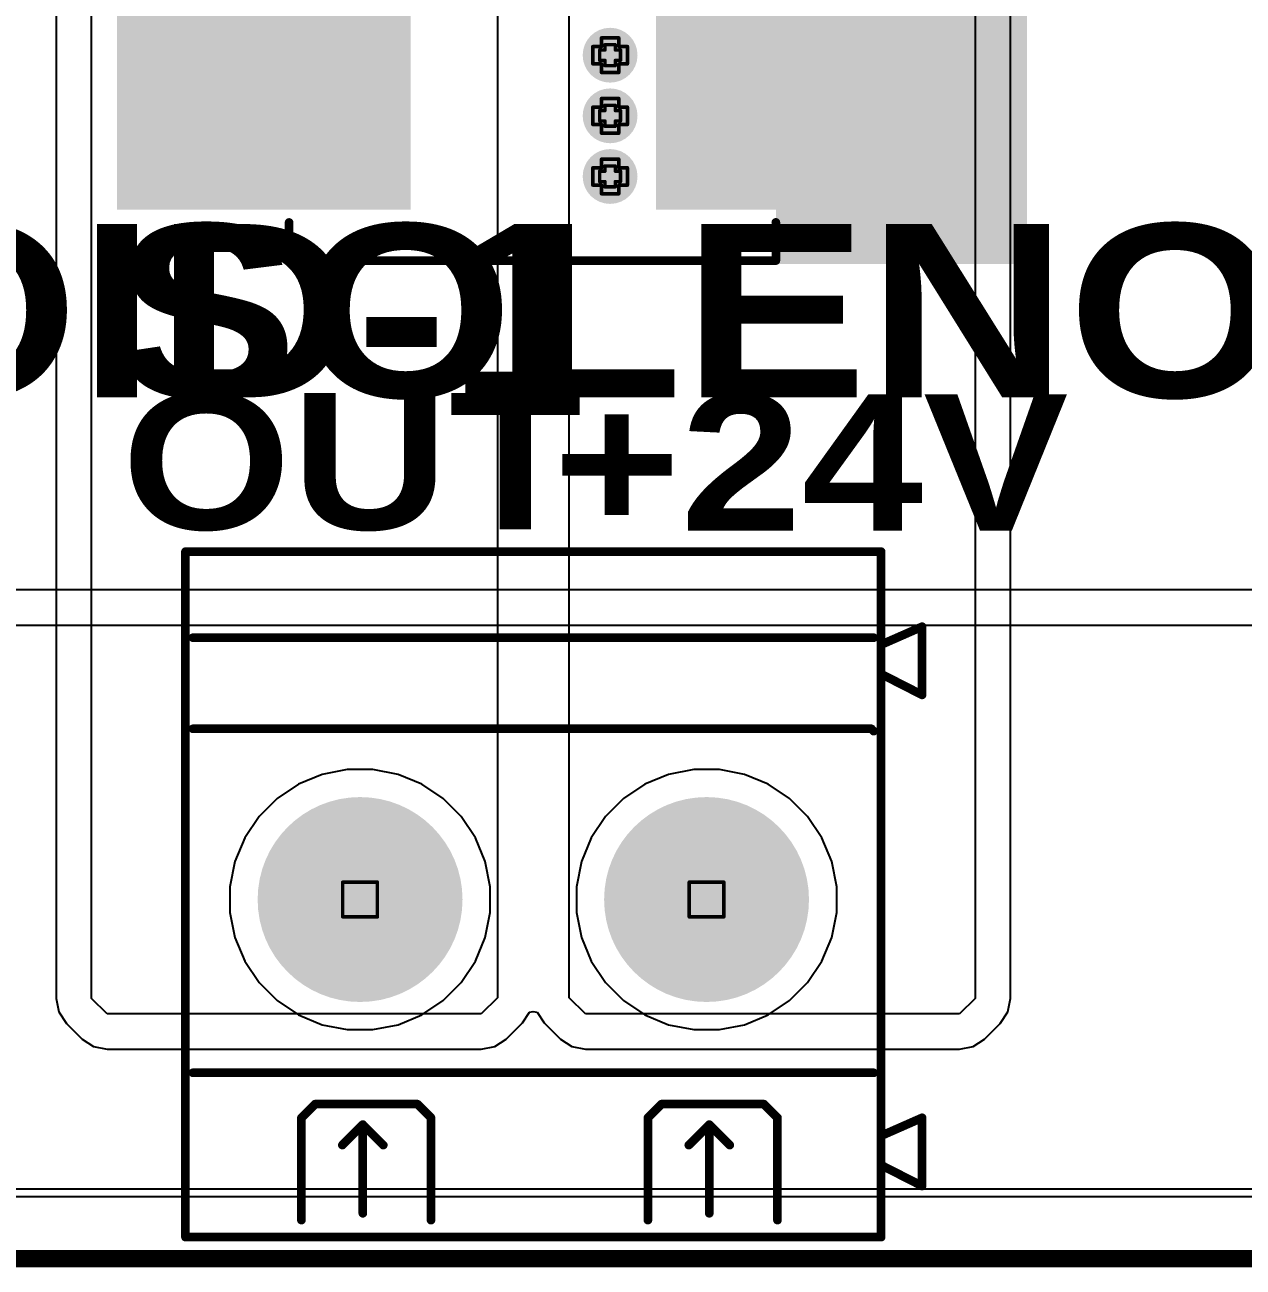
# Model space of a CAD drawing. Header units: inches. Extents: x -5 to 5258, y -4 to 5281.
# Drawn here: x 25.19 to 43.05, y -4.12 to 14.09 of the extents above; entities that cross this region are included whole.
import ezdxf

# ---------------------------------------------------------------- set-up
doc = ezdxf.new("R2010")
doc.units = ezdxf.units.IN
for name, color, linetype in [('Board Outline', 216, 'Continuous'), ('Bottom Layer', 5, 'Continuous'), ('Bottom Solder', 6, 'Continuous'), ('Drill Drawing', 1, 'Continuous'), ('Multi-Layer', 9, 'Continuous'), ('Pad Holes', 156, 'Continuous'), ('Top Layer', 1, 'Continuous'), ('Top Overlay', 2, 'Continuous'), ('Top Paste', 8, 'Continuous'), ('Top Solder', 216, 'Continuous'), ('Via Holes', 16, 'Continuous')]:
    doc.layers.add(name, color=color, linetype=linetype)
doc.styles.add('Arial Black_Bold', font='', dxfattribs={"height": 0.2})
doc.styles.get('Arial Black_Bold').set_extended_font_data('Arial Black', bold=True)

# ---------------------------------------------------------------- blocks, each defined once
blk = doc.blocks.new('DB128L_5_08_2P_GY_S_108')
at = {"layer": 'Bottom Layer'}
h = blk.add_hatch(color=5, dxfattribs=at)
edge = h.paths.add_edge_path()
edge.add_arc((-2.54, 0), 1.4, 0, 360)
h = blk.add_hatch(color=5, dxfattribs=at)
edge = h.paths.add_edge_path()
edge.add_arc((2.54, 0), 1.4, 0, 360)
at = {"layer": 'Bottom Solder'}
h = blk.add_hatch(color=6, dxfattribs=at)
edge = h.paths.add_edge_path()
edge.add_arc((-2.54, 0), 1.502, 0, 360)
h = blk.add_hatch(color=6, dxfattribs=at)
edge = h.paths.add_edge_path()
edge.add_arc((2.54, 0), 1.502, 0, 360)
at = {"layer": 'Multi-Layer'}
h = blk.add_hatch(color=9, dxfattribs=at)
edge = h.paths.add_edge_path()
edge.add_arc((-2.54, 0), 1.4, 0, 360)
h = blk.add_hatch(color=9, dxfattribs=at)
edge = h.paths.add_edge_path()
edge.add_arc((2.54, 0), 1.4, 0, 360)
at = {"layer": 'Pad Holes'}
h = blk.add_hatch(color=7, dxfattribs=at)
edge = h.paths.add_edge_path()
edge.add_arc((-2.54, 0), 0.8, 0, 360)
h = blk.add_hatch(color=7, dxfattribs=at)
edge = h.paths.add_edge_path()
edge.add_arc((2.54, 0), 0.8, 0, 360)
at = {"layer": 'Top Layer'}
h = blk.add_hatch(color=1, dxfattribs=at)
edge = h.paths.add_edge_path()
edge.add_arc((-2.54, 0), 1.4, 0, 360)
h = blk.add_hatch(color=1, dxfattribs=at)
edge = h.paths.add_edge_path()
edge.add_arc((2.54, 0), 1.4, 0, 360)
at = {"layer": 'Top Solder'}
h = blk.add_hatch(color=216, dxfattribs=at)
edge = h.paths.add_edge_path()
edge.add_arc((-2.54, 0), 1.502, 0, 360)
h = blk.add_hatch(color=216, dxfattribs=at)
edge = h.paths.add_edge_path()
edge.add_arc((2.54, 0), 1.502, 0, 360)
at = {"layer": 'Top Overlay'}
for points in [[(-5.1, 4.949, 0.127, 0.127, 0), (-5.1, -5.1, 0.127, 0.127, 0)], [(5.1, 4.949, 0.127, 0.127, 0), (-5.1, 4.949, 0.127, 0.127, 0)], [(5.1, 4.949, 0.127, 0.127, 0), (5.1, -5.1, 0.127, 0.127, 0)], [(-3.58, 4.7, 0.127, 0.127, 0), (-3.58, 3.2, 0.127, 0.127, 0)], [(-1.68, 4.7, 0.127, 0.127, 0), (-1.68, 3.2, 0.127, 0.127, 0)], [(1.5, 4.7, 0.127, 0.127, 0), (1.5, 3.2, 0.127, 0.127, 0)], [(3.4, 4.7, 0.127, 0.127, 0), (3.4, 3.2, 0.127, 0.127, 0)], [(-2.58, 4.6, 0.127, 0.127, 0), (-2.58, 3.3, 0.127, 0.127, 0)], [(2.5, 4.6, 0.127, 0.127, 0), (2.5, 3.3, 0.127, 0.127, 0)], [(-5.1, 3.894, 0.127, 0.127, 0), (-5.7, 4.2, 0.127, 0.127, 0)], [(-5.7, 4.2, 0.127, 0.127, 0), (-5.7, 3.2, 0.127, 0.127, 0)], [(-2.58, 3.3, 0.127, 0.127, 0), (-2.88, 3.6, 0.127, 0.127, 0)], [(-2.28, 3.6, 0.127, 0.127, 0), (-2.58, 3.3, 0.127, 0.127, 0)], [(2.5, 3.3, 0.127, 0.127, 0), (2.2, 3.6, 0.127, 0.127, 0)], [(2.8, 3.6, 0.127, 0.127, 0), (2.5, 3.3, 0.127, 0.127, 0)], [(-5.1, 3.464, 0.127, 0.127, 0), (-5.7, 3.2, 0.127, 0.127, 0)], [(-3.38, 3, 0.127, 0.127, 0), (-3.58, 3.2, 0.127, 0.127, 0)], [(-1.68, 3.2, 0.127, 0.127, 0), (-1.88, 3, 0.127, 0.127, 0)], [(1.7, 3, 0.127, 0.127, 0), (1.5, 3.2, 0.127, 0.127, 0)], [(3.4, 3.2, 0.127, 0.127, 0), (3.2, 3, 0.127, 0.127, 0)], [(-3.28, 3, 0.127, 0.127, 0), (-3.38, 3, 0.127, 0.127, 0)], [(-1.88, 3, 0.127, 0.127, 0), (-3.28, 3, 0.127, 0.127, 0)], [(1.8, 3, 0.127, 0.127, 0), (1.7, 3, 0.127, 0.127, 0)], [(3.2, 3, 0.127, 0.127, 0), (1.8, 3, 0.127, 0.127, 0)], [(4.99, 2.54, 0.127, 0.127, 0), (-4.99, 2.54, 0.127, 0.127, 0)], [(-4.956, -2.503, 0.127, 0.127, 0), (-4.99, -2.469, 0.127, 0.127, 0)], [(4.99, -2.503, 0.127, 0.127, 0), (-4.956, -2.503, 0.127, 0.127, 0)], [(-5.1, -3.306, 0.127, 0.127, 0), (-5.7, -3, 0.127, 0.127, 0)], [(-5.7, -3, 0.127, 0.127, 0), (-5.7, -4, 0.127, 0.127, 0)], [(-5.1, -3.736, 0.127, 0.127, 0), (-5.7, -4, 0.127, 0.127, 0)], [(4.99, -3.838, 0.127, 0.127, 0), (-4.99, -3.838, 0.127, 0.127, 0)], [(0.597, -3.838, 0.127, 0.127, 0), (0.473, -3.838, 0.127, 0.127, 0)], [(5.1, -5.1, 0.127, 0.127, 0), (-5.1, -5.1, 0.127, 0.127, 0)]]:
    blk.add_lwpolyline(points, format="xyseb", dxfattribs=at)
for points in [[(-5.132, 4.949, 0.0635, 0.0635, 1), (-5.068, 4.949, 0.0635, 0.0635, 1)], [(-5.132, 4.949, 0.0635, 0.0635, 1), (-5.068, 4.949, 0.0635, 0.0635, 1)], [(5.068, 4.949, 0.0635, 0.0635, 1), (5.132, 4.949, 0.0635, 0.0635, 1)], [(5.068, 4.949, 0.0635, 0.0635, 1), (5.132, 4.949, 0.0635, 0.0635, 1)], [(-3.612, 4.7, 0.0635, 0.0635, 1), (-3.548, 4.7, 0.0635, 0.0635, 1)], [(-1.712, 4.7, 0.0635, 0.0635, 1), (-1.648, 4.7, 0.0635, 0.0635, 1)], [(1.468, 4.7, 0.0635, 0.0635, 1), (1.532, 4.7, 0.0635, 0.0635, 1)], [(3.368, 4.7, 0.0635, 0.0635, 1), (3.432, 4.7, 0.0635, 0.0635, 1)], [(-2.612, 4.6, 0.0635, 0.0635, 1), (-2.548, 4.6, 0.0635, 0.0635, 1)], [(2.468, 4.6, 0.0635, 0.0635, 1), (2.532, 4.6, 0.0635, 0.0635, 1)], [(-5.732, 4.2, 0.0635, 0.0635, 1), (-5.668, 4.2, 0.0635, 0.0635, 1)], [(-5.732, 4.2, 0.0635, 0.0635, 1), (-5.668, 4.2, 0.0635, 0.0635, 1)], [(-5.132, 3.894, 0.0635, 0.0635, 1), (-5.068, 3.894, 0.0635, 0.0635, 1)], [(-2.912, 3.6, 0.0635, 0.0635, 1), (-2.848, 3.6, 0.0635, 0.0635, 1)], [(-2.312, 3.6, 0.0635, 0.0635, 1), (-2.248, 3.6, 0.0635, 0.0635, 1)], [(2.168, 3.6, 0.0635, 0.0635, 1), (2.232, 3.6, 0.0635, 0.0635, 1)], [(2.768, 3.6, 0.0635, 0.0635, 1), (2.832, 3.6, 0.0635, 0.0635, 1)], [(-5.132, 3.464, 0.0635, 0.0635, 1), (-5.068, 3.464, 0.0635, 0.0635, 1)], [(-2.612, 3.3, 0.0635, 0.0635, 1), (-2.548, 3.3, 0.0635, 0.0635, 1)], [(-2.612, 3.3, 0.0635, 0.0635, 1), (-2.548, 3.3, 0.0635, 0.0635, 1)], [(-2.612, 3.3, 0.0635, 0.0635, 1), (-2.548, 3.3, 0.0635, 0.0635, 1)], [(2.468, 3.3, 0.0635, 0.0635, 1), (2.532, 3.3, 0.0635, 0.0635, 1)], [(2.468, 3.3, 0.0635, 0.0635, 1), (2.532, 3.3, 0.0635, 0.0635, 1)], [(2.468, 3.3, 0.0635, 0.0635, 1), (2.532, 3.3, 0.0635, 0.0635, 1)], [(-5.732, 3.2, 0.0635, 0.0635, 1), (-5.668, 3.2, 0.0635, 0.0635, 1)], [(-5.732, 3.2, 0.0635, 0.0635, 1), (-5.668, 3.2, 0.0635, 0.0635, 1)], [(-3.612, 3.2, 0.0635, 0.0635, 1), (-3.548, 3.2, 0.0635, 0.0635, 1)], [(-3.612, 3.2, 0.0635, 0.0635, 1), (-3.548, 3.2, 0.0635, 0.0635, 1)], [(-1.712, 3.2, 0.0635, 0.0635, 1), (-1.648, 3.2, 0.0635, 0.0635, 1)], [(-1.712, 3.2, 0.0635, 0.0635, 1), (-1.648, 3.2, 0.0635, 0.0635, 1)], [(1.468, 3.2, 0.0635, 0.0635, 1), (1.532, 3.2, 0.0635, 0.0635, 1)], [(1.468, 3.2, 0.0635, 0.0635, 1), (1.532, 3.2, 0.0635, 0.0635, 1)], [(3.368, 3.2, 0.0635, 0.0635, 1), (3.432, 3.2, 0.0635, 0.0635, 1)], [(3.368, 3.2, 0.0635, 0.0635, 1), (3.432, 3.2, 0.0635, 0.0635, 1)], [(-3.412, 3, 0.0635, 0.0635, 1), (-3.348, 3, 0.0635, 0.0635, 1)], [(-3.412, 3, 0.0635, 0.0635, 1), (-3.348, 3, 0.0635, 0.0635, 1)], [(-3.312, 3, 0.0635, 0.0635, 1), (-3.248, 3, 0.0635, 0.0635, 1)], [(-3.312, 3, 0.0635, 0.0635, 1), (-3.248, 3, 0.0635, 0.0635, 1)], [(-1.912, 3, 0.0635, 0.0635, 1), (-1.848, 3, 0.0635, 0.0635, 1)], [(-1.912, 3, 0.0635, 0.0635, 1), (-1.848, 3, 0.0635, 0.0635, 1)], [(1.668, 3, 0.0635, 0.0635, 1), (1.732, 3, 0.0635, 0.0635, 1)], [(1.668, 3, 0.0635, 0.0635, 1), (1.732, 3, 0.0635, 0.0635, 1)], [(1.768, 3, 0.0635, 0.0635, 1), (1.832, 3, 0.0635, 0.0635, 1)], [(1.768, 3, 0.0635, 0.0635, 1), (1.832, 3, 0.0635, 0.0635, 1)], [(3.168, 3, 0.0635, 0.0635, 1), (3.232, 3, 0.0635, 0.0635, 1)], [(3.168, 3, 0.0635, 0.0635, 1), (3.232, 3, 0.0635, 0.0635, 1)], [(-5.022, 2.54, 0.0635, 0.0635, 1), (-4.958, 2.54, 0.0635, 0.0635, 1)], [(4.958, 2.54, 0.0635, 0.0635, 1), (5.022, 2.54, 0.0635, 0.0635, 1)], [(-5.022, -2.469, 0.0635, 0.0635, 1), (-4.958, -2.469, 0.0635, 0.0635, 1)], [(-4.988, -2.503, 0.0635, 0.0635, 1), (-4.924, -2.503, 0.0635, 0.0635, 1)], [(-4.988, -2.503, 0.0635, 0.0635, 1), (-4.924, -2.503, 0.0635, 0.0635, 1)], [(4.958, -2.503, 0.0635, 0.0635, 1), (5.022, -2.503, 0.0635, 0.0635, 1)], [(-5.732, -3, 0.0635, 0.0635, 1), (-5.668, -3, 0.0635, 0.0635, 1)], [(-5.732, -3, 0.0635, 0.0635, 1), (-5.668, -3, 0.0635, 0.0635, 1)], [(-5.132, -3.306, 0.0635, 0.0635, 1), (-5.068, -3.306, 0.0635, 0.0635, 1)], [(-5.132, -3.736, 0.0635, 0.0635, 1), (-5.068, -3.736, 0.0635, 0.0635, 1)], [(-5.022, -3.838, 0.0635, 0.0635, 1), (-4.958, -3.838, 0.0635, 0.0635, 1)], [(0.441, -3.838, 0.0635, 0.0635, 1), (0.505, -3.838, 0.0635, 0.0635, 1)], [(0.566, -3.838, 0.0635, 0.0635, 1), (0.629, -3.838, 0.0635, 0.0635, 1)], [(4.958, -3.838, 0.0635, 0.0635, 1), (5.022, -3.838, 0.0635, 0.0635, 1)], [(-5.732, -4, 0.0635, 0.0635, 1), (-5.668, -4, 0.0635, 0.0635, 1)], [(-5.732, -4, 0.0635, 0.0635, 1), (-5.668, -4, 0.0635, 0.0635, 1)], [(-5.132, -5.1, 0.0635, 0.0635, 1), (-5.068, -5.1, 0.0635, 0.0635, 1)], [(-5.132, -5.1, 0.0635, 0.0635, 1), (-5.068, -5.1, 0.0635, 0.0635, 1)], [(5.068, -5.1, 0.0635, 0.0635, 1), (5.132, -5.1, 0.0635, 0.0635, 1)], [(5.068, -5.1, 0.0635, 0.0635, 1), (5.132, -5.1, 0.0635, 0.0635, 1)]]:
    blk.add_lwpolyline(points, format="xyseb", close=True, dxfattribs=at)
blk = doc.blocks.new('SMC_120')
at = {"layer": 'Top Layer'}
for points in [[(-6, 2.15), (-1.9, 2.15), (-1.9, -2.15), (-6, -2.15)], [(1.9, 2.15), (6, 2.15), (6, -2.15), (1.9, -2.15)]]:
    blk.add_hatch(color=1, dxfattribs=at).paths.add_polyline_path(points)
at = {"layer": 'Top Overlay'}
for points in [[(-7.239, 2.235), (-3.556, 2.235), (-3.556, 3.048), (-7.239, 3.048)], [(-7.239, -2.261), (-6.096, -2.261), (-6.096, 2.261), (-7.239, 2.261)], [(-7.239, -3.048), (-3.556, -3.048), (-3.556, -2.235), (-7.239, -2.235)]]:
    blk.add_hatch(color=2, dxfattribs=at).paths.add_polyline_path(points)
at = {"layer": 'Top Paste'}
for points in [[(-6, 2.15), (-1.9, 2.15), (-1.9, -2.15), (-6, -2.15)], [(1.9, 2.15), (6, 2.15), (6, -2.15), (1.9, -2.15)]]:
    blk.add_hatch(color=8, dxfattribs=at).paths.add_polyline_path(points)
at = {"layer": 'Top Solder'}
for points in [[(-6.102, 2.252), (-1.798, 2.252), (-1.798, -2.252), (-6.102, -2.252)], [(1.798, 2.252), (6.102, 2.252), (6.102, -2.252), (1.798, -2.252)]]:
    blk.add_hatch(color=216, dxfattribs=at).paths.add_polyline_path(points)
at = {"layer": 'Top Overlay'}
for points in [[(-3.556, 2.997, 0.127, 0.127, 0), (-3.556, 2.438, 0.127, 0.127, 0)], [(3.581, 2.997, 0.127, 0.127, 0), (-3.556, 2.997, 0.127, 0.127, 0)], [(3.581, 2.997, 0.127, 0.127, 0), (3.581, 2.438, 0.127, 0.127, 0)], [(-3.556, -2.997, 0.127, 0.127, 0), (-3.556, -2.438, 0.127, 0.127, 0)], [(3.581, -2.997, 0.127, 0.127, 0), (3.581, -2.438, 0.127, 0.127, 0)], [(3.581, -2.997, 0.127, 0.127, 0), (-3.556, -2.997, 0.127, 0.127, 0)]]:
    blk.add_lwpolyline(points, format="xyseb", dxfattribs=at)
for points in [[(-3.588, 2.997, 0.0635, 0.0635, 1), (-3.524, 2.997, 0.0635, 0.0635, 1)], [(-3.588, 2.997, 0.0635, 0.0635, 1), (-3.524, 2.997, 0.0635, 0.0635, 1)], [(3.55, 2.997, 0.0635, 0.0635, 1), (3.613, 2.997, 0.0635, 0.0635, 1)], [(3.55, 2.997, 0.0635, 0.0635, 1), (3.613, 2.997, 0.0635, 0.0635, 1)], [(-3.588, 2.438, 0.0635, 0.0635, 1), (-3.524, 2.438, 0.0635, 0.0635, 1)], [(3.55, 2.438, 0.0635, 0.0635, 1), (3.613, 2.438, 0.0635, 0.0635, 1)], [(-3.588, -2.438, 0.0635, 0.0635, 1), (-3.524, -2.438, 0.0635, 0.0635, 1)], [(3.55, -2.438, 0.0635, 0.0635, 1), (3.613, -2.438, 0.0635, 0.0635, 1)], [(-3.588, -2.997, 0.0635, 0.0635, 1), (-3.524, -2.997, 0.0635, 0.0635, 1)], [(-3.588, -2.997, 0.0635, 0.0635, 1), (-3.524, -2.997, 0.0635, 0.0635, 1)], [(3.55, -2.997, 0.0635, 0.0635, 1), (3.613, -2.997, 0.0635, 0.0635, 1)], [(3.55, -2.997, 0.0635, 0.0635, 1), (3.613, -2.997, 0.0635, 0.0635, 1)]]:
    blk.add_lwpolyline(points, format="xyseb", close=True, dxfattribs=at)

msp = doc.modelspace()

# ---------------------------------------------------------------- hatches: boundary and pattern name
at = {"layer": 'Bottom Layer'}
h = msp.add_hatch(color=5, dxfattribs=at)
edge = h.paths.add_edge_path()
edge.add_arc((33.767, 13.65), 0.3, 0, 360)
h = msp.add_hatch(color=5, dxfattribs=at)
edge = h.paths.add_edge_path()
edge.add_arc((33.767, 12.761), 0.3, 0, 360)
h = msp.add_hatch(color=5, dxfattribs=at)
edge = h.paths.add_edge_path()
edge.add_arc((33.767, 11.872), 0.3, 0, 360)
at = {"layer": 'Bottom Solder'}
h = msp.add_hatch(color=6, dxfattribs=at)
edge = h.paths.add_edge_path()
edge.add_arc((33.767, 13.65), 0.402, 0, 360)
h = msp.add_hatch(color=6, dxfattribs=at)
edge = h.paths.add_edge_path()
edge.add_arc((33.767, 12.761), 0.402, 0, 360)
h = msp.add_hatch(color=6, dxfattribs=at)
edge = h.paths.add_edge_path()
edge.add_arc((33.767, 11.872), 0.402, 0, 360)
at = {"layer": 'Top Layer'}
h = msp.add_hatch(color=1, dxfattribs=at)
edge = h.paths.add_edge_path()
edge.add_arc((33.767, 13.65), 0.3, 0, 360)
h = msp.add_hatch(color=1, dxfattribs=at)
edge = h.paths.add_edge_path()
edge.add_arc((33.767, 12.761), 0.3, 0, 360)
h = msp.add_hatch(color=1, dxfattribs=at)
edge = h.paths.add_edge_path()
edge.add_arc((33.767, 11.872), 0.3, 0, 360)
at = {"layer": 'Top Solder'}
h = msp.add_hatch(color=216, dxfattribs=at)
edge = h.paths.add_edge_path()
edge.add_arc((33.767, 13.65), 0.402, 0, 360)
h = msp.add_hatch(color=216, dxfattribs=at)
edge = h.paths.add_edge_path()
edge.add_arc((33.767, 12.761), 0.402, 0, 360)
h = msp.add_hatch(color=216, dxfattribs=at)
edge = h.paths.add_edge_path()
edge.add_arc((33.767, 11.872), 0.402, 0, 360)
at = {"layer": 'Via Holes'}
h = msp.add_hatch(color=7, dxfattribs=at)
edge = h.paths.add_edge_path()
edge.add_arc((33.767, 13.65), 0.15, 0, 360)
h = msp.add_hatch(color=7, dxfattribs=at)
edge = h.paths.add_edge_path()
edge.add_arc((33.767, 12.761), 0.15, 0, 360)
h = msp.add_hatch(color=7, dxfattribs=at)
edge = h.paths.add_edge_path()
edge.add_arc((33.767, 11.872), 0.15, 0, 360)

# ---------------------------------------------------------------- linework, layer by layer
at = {"layer": 'Board Outline'}
msp.add_lwpolyline([(-4.009, -3.991, 0.254, 0.254, 0), (75.991, -3.991, 0.254, 0.254, 0)], format="xyseb", dxfattribs=at)
at = {"layer": 'Bottom Layer'}
for p, q in [((75.016, 5.813), (12.247, 5.813)), ((12.247, 5.295), (47.709, 5.295)), ((29.544, 3.106), (29.197, 2.963)), ((29.913, 3.18), (29.544, 3.106)), ((30.289, 3.18), (29.913, 3.18)), ((30.658, 3.106), (30.289, 3.18)), ((31.005, 2.963), (30.658, 3.106)), ((34.624, 3.106), (34.277, 2.963)), ((34.993, 3.18), (34.624, 3.106)), ((35.369, 3.18), (34.993, 3.18)), ((35.738, 3.106), (35.369, 3.18)), ((36.085, 2.963), (35.738, 3.106)), ((29.197, 2.963), (28.885, 2.754)), ((31.317, 2.754), (31.005, 2.963)), ((34.277, 2.963), (33.965, 2.754)), ((36.397, 2.754), (36.085, 2.963)), ((28.885, 2.754), (28.619, 2.488)), ((31.583, 2.488), (31.317, 2.754)), ((33.965, 2.754), (33.699, 2.488)), ((36.663, 2.488), (36.397, 2.754)), ((28.619, 2.488), (28.41, 2.175)), ((31.792, 2.175), (31.583, 2.488)), ((33.699, 2.488), (33.49, 2.175)), ((36.872, 2.175), (36.663, 2.488)), ((28.41, 2.175), (28.266, 1.828)), ((31.936, 1.828), (31.792, 2.175)), ((33.49, 2.175), (33.346, 1.828)), ((37.016, 1.828), (36.872, 2.175)), ((28.266, 1.828), (28.193, 1.46)), ((32.009, 1.46), (31.936, 1.828)), ((33.346, 1.828), (33.273, 1.46)), ((37.089, 1.46), (37.016, 1.828)), ((28.193, 1.46), (28.193, 1.084)), ((32.009, 1.084), (32.009, 1.46)), ((33.273, 1.46), (33.273, 1.084)), ((37.089, 1.084), (37.089, 1.46)), ((28.193, 1.084), (28.266, 0.715)), ((31.936, 0.715), (32.009, 1.084)), ((33.273, 1.084), (33.346, 0.715)), ((37.016, 0.715), (37.089, 1.084)), ((28.266, 0.715), (28.41, 0.368)), ((31.792, 0.368), (31.936, 0.715)), ((33.346, 0.715), (33.49, 0.368)), ((36.872, 0.368), (37.016, 0.715)), ((28.41, 0.368), (28.619, 0.055)), ((31.583, 0.055), (31.792, 0.368)), ((33.49, 0.368), (33.699, 0.055)), ((36.663, 0.055), (36.872, 0.368)), ((28.619, 0.055), (28.885, -0.21)), ((31.317, -0.21), (31.583, 0.055)), ((33.699, 0.055), (33.965, -0.21)), ((36.397, -0.21), (36.663, 0.055)), ((28.885, -0.21), (29.197, -0.419)), ((31.005, -0.419), (31.317, -0.21)), ((33.965, -0.21), (34.277, -0.419)), ((36.085, -0.419), (36.397, -0.21)), ((29.197, -0.419), (29.544, -0.563)), ((30.658, -0.563), (31.005, -0.419)), ((34.277, -0.419), (34.624, -0.563)), ((35.738, -0.563), (36.085, -0.419)), ((29.544, -0.563), (29.913, -0.636)), ((29.913, -0.636), (30.289, -0.636)), ((30.289, -0.636), (30.658, -0.563)), ((34.624, -0.563), (34.993, -0.636)), ((34.993, -0.636), (35.369, -0.636)), ((35.369, -0.636), (35.738, -0.563)), ((71.737, -3.086), (0.324, -3.086))]:
    msp.add_line(p, q, dxfattribs=at)
at = {"layer": 'Drill Drawing'}
for points in [[(33.64, 13.777, 0.0508, 0.0508, 0), (33.64, 13.904, 0.0508, 0.0508, 0)], [(33.64, 13.904, 0.0508, 0.0508, 0), (33.894, 13.904, 0.0508, 0.0508, 0)], [(33.894, 13.777, 0.0508, 0.0508, 0), (33.894, 13.904, 0.0508, 0.0508, 0)], [(33.513, 13.523, 0.0508, 0.0508, 0), (33.513, 13.777, 0.0508, 0.0508, 0)], [(33.513, 13.777, 0.0508, 0.0508, 0), (33.64, 13.777, 0.0508, 0.0508, 0)], [(33.615, 13.574, 0.0508, 0.0508, 0), (33.615, 13.727, 0.0508, 0.0508, 0)], [(33.615, 13.727, 0.0508, 0.0508, 0), (33.691, 13.727, 0.0508, 0.0508, 0)], [(33.691, 13.727, 0.0508, 0.0508, 0), (33.691, 13.803, 0.0508, 0.0508, 0)], [(33.691, 13.803, 0.0508, 0.0508, 0), (33.843, 13.803, 0.0508, 0.0508, 0)], [(33.843, 13.727, 0.0508, 0.0508, 0), (33.843, 13.803, 0.0508, 0.0508, 0)], [(33.843, 13.727, 0.0508, 0.0508, 0), (33.92, 13.727, 0.0508, 0.0508, 0)], [(33.894, 13.777, 0.0508, 0.0508, 0), (34.021, 13.777, 0.0508, 0.0508, 0)], [(33.92, 13.574, 0.0508, 0.0508, 0), (33.92, 13.727, 0.0508, 0.0508, 0)], [(34.021, 13.523, 0.0508, 0.0508, 0), (34.021, 13.777, 0.0508, 0.0508, 0)], [(33.513, 13.523, 0.0508, 0.0508, 0), (33.64, 13.523, 0.0508, 0.0508, 0)], [(33.615, 13.574, 0.0508, 0.0508, 0), (33.691, 13.574, 0.0508, 0.0508, 0)], [(33.64, 13.396, 0.0508, 0.0508, 0), (33.64, 13.523, 0.0508, 0.0508, 0)], [(33.691, 13.498, 0.0508, 0.0508, 0), (33.691, 13.574, 0.0508, 0.0508, 0)], [(33.691, 13.498, 0.0508, 0.0508, 0), (33.843, 13.498, 0.0508, 0.0508, 0)], [(33.843, 13.574, 0.0508, 0.0508, 0), (33.92, 13.574, 0.0508, 0.0508, 0)], [(33.843, 13.498, 0.0508, 0.0508, 0), (33.843, 13.574, 0.0508, 0.0508, 0)], [(33.894, 13.523, 0.0508, 0.0508, 0), (34.021, 13.523, 0.0508, 0.0508, 0)], [(33.894, 13.396, 0.0508, 0.0508, 0), (33.894, 13.523, 0.0508, 0.0508, 0)], [(33.64, 13.396, 0.0508, 0.0508, 0), (33.894, 13.396, 0.0508, 0.0508, 0)], [(33.64, 12.888, 0.0508, 0.0508, 0), (33.64, 13.015, 0.0508, 0.0508, 0)], [(33.64, 13.015, 0.0508, 0.0508, 0), (33.894, 13.015, 0.0508, 0.0508, 0)], [(33.691, 12.838, 0.0508, 0.0508, 0), (33.691, 12.914, 0.0508, 0.0508, 0)], [(33.691, 12.914, 0.0508, 0.0508, 0), (33.843, 12.914, 0.0508, 0.0508, 0)], [(33.843, 12.838, 0.0508, 0.0508, 0), (33.843, 12.914, 0.0508, 0.0508, 0)], [(33.894, 12.888, 0.0508, 0.0508, 0), (33.894, 13.015, 0.0508, 0.0508, 0)], [(33.513, 12.634, 0.0508, 0.0508, 0), (33.513, 12.888, 0.0508, 0.0508, 0)], [(33.513, 12.888, 0.0508, 0.0508, 0), (33.64, 12.888, 0.0508, 0.0508, 0)], [(33.615, 12.685, 0.0508, 0.0508, 0), (33.615, 12.838, 0.0508, 0.0508, 0)], [(33.615, 12.838, 0.0508, 0.0508, 0), (33.691, 12.838, 0.0508, 0.0508, 0)], [(33.843, 12.838, 0.0508, 0.0508, 0), (33.92, 12.838, 0.0508, 0.0508, 0)], [(33.894, 12.888, 0.0508, 0.0508, 0), (34.021, 12.888, 0.0508, 0.0508, 0)], [(33.92, 12.685, 0.0508, 0.0508, 0), (33.92, 12.838, 0.0508, 0.0508, 0)], [(34.021, 12.634, 0.0508, 0.0508, 0), (34.021, 12.888, 0.0508, 0.0508, 0)], [(33.513, 12.634, 0.0508, 0.0508, 0), (33.64, 12.634, 0.0508, 0.0508, 0)], [(33.615, 12.685, 0.0508, 0.0508, 0), (33.691, 12.685, 0.0508, 0.0508, 0)], [(33.64, 12.507, 0.0508, 0.0508, 0), (33.64, 12.634, 0.0508, 0.0508, 0)], [(33.691, 12.609, 0.0508, 0.0508, 0), (33.691, 12.685, 0.0508, 0.0508, 0)], [(33.691, 12.609, 0.0508, 0.0508, 0), (33.843, 12.609, 0.0508, 0.0508, 0)], [(33.843, 12.685, 0.0508, 0.0508, 0), (33.92, 12.685, 0.0508, 0.0508, 0)], [(33.843, 12.609, 0.0508, 0.0508, 0), (33.843, 12.685, 0.0508, 0.0508, 0)], [(33.894, 12.634, 0.0508, 0.0508, 0), (34.021, 12.634, 0.0508, 0.0508, 0)], [(33.894, 12.507, 0.0508, 0.0508, 0), (33.894, 12.634, 0.0508, 0.0508, 0)], [(33.64, 12.507, 0.0508, 0.0508, 0), (33.894, 12.507, 0.0508, 0.0508, 0)], [(33.513, 11.745, 0.0508, 0.0508, 0), (33.513, 11.999, 0.0508, 0.0508, 0)], [(33.513, 11.999, 0.0508, 0.0508, 0), (33.64, 11.999, 0.0508, 0.0508, 0)], [(33.64, 11.999, 0.0508, 0.0508, 0), (33.64, 12.126, 0.0508, 0.0508, 0)], [(33.64, 12.126, 0.0508, 0.0508, 0), (33.894, 12.126, 0.0508, 0.0508, 0)], [(33.691, 11.949, 0.0508, 0.0508, 0), (33.691, 12.025, 0.0508, 0.0508, 0)], [(33.691, 12.025, 0.0508, 0.0508, 0), (33.843, 12.025, 0.0508, 0.0508, 0)], [(33.843, 11.949, 0.0508, 0.0508, 0), (33.843, 12.025, 0.0508, 0.0508, 0)], [(33.894, 11.999, 0.0508, 0.0508, 0), (33.894, 12.126, 0.0508, 0.0508, 0)], [(33.894, 11.999, 0.0508, 0.0508, 0), (34.021, 11.999, 0.0508, 0.0508, 0)], [(34.021, 11.745, 0.0508, 0.0508, 0), (34.021, 11.999, 0.0508, 0.0508, 0)], [(33.615, 11.796, 0.0508, 0.0508, 0), (33.615, 11.949, 0.0508, 0.0508, 0)], [(33.615, 11.949, 0.0508, 0.0508, 0), (33.691, 11.949, 0.0508, 0.0508, 0)], [(33.843, 11.949, 0.0508, 0.0508, 0), (33.92, 11.949, 0.0508, 0.0508, 0)], [(33.92, 11.796, 0.0508, 0.0508, 0), (33.92, 11.949, 0.0508, 0.0508, 0)], [(33.513, 11.745, 0.0508, 0.0508, 0), (33.64, 11.745, 0.0508, 0.0508, 0)], [(33.615, 11.796, 0.0508, 0.0508, 0), (33.691, 11.796, 0.0508, 0.0508, 0)], [(33.64, 11.618, 0.0508, 0.0508, 0), (33.64, 11.745, 0.0508, 0.0508, 0)], [(33.691, 11.72, 0.0508, 0.0508, 0), (33.691, 11.796, 0.0508, 0.0508, 0)], [(33.691, 11.72, 0.0508, 0.0508, 0), (33.843, 11.72, 0.0508, 0.0508, 0)], [(33.843, 11.796, 0.0508, 0.0508, 0), (33.92, 11.796, 0.0508, 0.0508, 0)], [(33.843, 11.72, 0.0508, 0.0508, 0), (33.843, 11.796, 0.0508, 0.0508, 0)], [(33.894, 11.745, 0.0508, 0.0508, 0), (34.021, 11.745, 0.0508, 0.0508, 0)], [(33.894, 11.618, 0.0508, 0.0508, 0), (33.894, 11.745, 0.0508, 0.0508, 0)], [(33.64, 11.618, 0.0508, 0.0508, 0), (33.894, 11.618, 0.0508, 0.0508, 0)], [(29.847, 1.526, 0.0508, 0.0508, 0), (30.355, 1.526, 0.0508, 0.0508, 0)], [(29.847, 1.018, 0.0508, 0.0508, 0), (29.847, 1.526, 0.0508, 0.0508, 0)], [(30.355, 1.018, 0.0508, 0.0508, 0), (30.355, 1.526, 0.0508, 0.0508, 0)], [(34.927, 1.526, 0.0508, 0.0508, 0), (35.435, 1.526, 0.0508, 0.0508, 0)], [(34.927, 1.018, 0.0508, 0.0508, 0), (34.927, 1.526, 0.0508, 0.0508, 0)], [(35.435, 1.018, 0.0508, 0.0508, 0), (35.435, 1.526, 0.0508, 0.0508, 0)], [(29.847, 1.018, 0.0508, 0.0508, 0), (30.355, 1.018, 0.0508, 0.0508, 0)], [(34.927, 1.018, 0.0508, 0.0508, 0), (35.435, 1.018, 0.0508, 0.0508, 0)]]:
    msp.add_lwpolyline(points, format="xyseb", dxfattribs=at)
for points in [[(33.628, 13.904, 0.0254, 0.0254, 1), (33.653, 13.904, 0.0254, 0.0254, 1)], [(33.628, 13.904, 0.0254, 0.0254, 1), (33.653, 13.904, 0.0254, 0.0254, 1)], [(33.882, 13.904, 0.0254, 0.0254, 1), (33.907, 13.904, 0.0254, 0.0254, 1)], [(33.882, 13.904, 0.0254, 0.0254, 1), (33.907, 13.904, 0.0254, 0.0254, 1)], [(33.501, 13.777, 0.0254, 0.0254, 1), (33.526, 13.777, 0.0254, 0.0254, 1)], [(33.501, 13.777, 0.0254, 0.0254, 1), (33.526, 13.777, 0.0254, 0.0254, 1)], [(33.602, 13.727, 0.0254, 0.0254, 1), (33.628, 13.727, 0.0254, 0.0254, 1)], [(33.602, 13.727, 0.0254, 0.0254, 1), (33.628, 13.727, 0.0254, 0.0254, 1)], [(33.628, 13.777, 0.0254, 0.0254, 1), (33.653, 13.777, 0.0254, 0.0254, 1)], [(33.628, 13.777, 0.0254, 0.0254, 1), (33.653, 13.777, 0.0254, 0.0254, 1)], [(33.678, 13.803, 0.0254, 0.0254, 1), (33.704, 13.803, 0.0254, 0.0254, 1)], [(33.678, 13.803, 0.0254, 0.0254, 1), (33.704, 13.803, 0.0254, 0.0254, 1)], [(33.678, 13.727, 0.0254, 0.0254, 1), (33.704, 13.727, 0.0254, 0.0254, 1)], [(33.678, 13.727, 0.0254, 0.0254, 1), (33.704, 13.727, 0.0254, 0.0254, 1)], [(33.831, 13.803, 0.0254, 0.0254, 1), (33.856, 13.803, 0.0254, 0.0254, 1)], [(33.831, 13.803, 0.0254, 0.0254, 1), (33.856, 13.803, 0.0254, 0.0254, 1)], [(33.831, 13.727, 0.0254, 0.0254, 1), (33.856, 13.727, 0.0254, 0.0254, 1)], [(33.831, 13.727, 0.0254, 0.0254, 1), (33.856, 13.727, 0.0254, 0.0254, 1)], [(33.882, 13.777, 0.0254, 0.0254, 1), (33.907, 13.777, 0.0254, 0.0254, 1)], [(33.882, 13.777, 0.0254, 0.0254, 1), (33.907, 13.777, 0.0254, 0.0254, 1)], [(33.907, 13.727, 0.0254, 0.0254, 1), (33.932, 13.727, 0.0254, 0.0254, 1)], [(33.907, 13.727, 0.0254, 0.0254, 1), (33.932, 13.727, 0.0254, 0.0254, 1)], [(34.009, 13.777, 0.0254, 0.0254, 1), (34.034, 13.777, 0.0254, 0.0254, 1)], [(34.009, 13.777, 0.0254, 0.0254, 1), (34.034, 13.777, 0.0254, 0.0254, 1)], [(33.501, 13.523, 0.0254, 0.0254, 1), (33.526, 13.523, 0.0254, 0.0254, 1)], [(33.501, 13.523, 0.0254, 0.0254, 1), (33.526, 13.523, 0.0254, 0.0254, 1)], [(33.602, 13.574, 0.0254, 0.0254, 1), (33.628, 13.574, 0.0254, 0.0254, 1)], [(33.602, 13.574, 0.0254, 0.0254, 1), (33.628, 13.574, 0.0254, 0.0254, 1)], [(33.628, 13.523, 0.0254, 0.0254, 1), (33.653, 13.523, 0.0254, 0.0254, 1)], [(33.628, 13.523, 0.0254, 0.0254, 1), (33.653, 13.523, 0.0254, 0.0254, 1)], [(33.678, 13.574, 0.0254, 0.0254, 1), (33.704, 13.574, 0.0254, 0.0254, 1)], [(33.678, 13.574, 0.0254, 0.0254, 1), (33.704, 13.574, 0.0254, 0.0254, 1)], [(33.678, 13.498, 0.0254, 0.0254, 1), (33.704, 13.498, 0.0254, 0.0254, 1)], [(33.678, 13.498, 0.0254, 0.0254, 1), (33.704, 13.498, 0.0254, 0.0254, 1)], [(33.831, 13.574, 0.0254, 0.0254, 1), (33.856, 13.574, 0.0254, 0.0254, 1)], [(33.831, 13.574, 0.0254, 0.0254, 1), (33.856, 13.574, 0.0254, 0.0254, 1)], [(33.831, 13.498, 0.0254, 0.0254, 1), (33.856, 13.498, 0.0254, 0.0254, 1)], [(33.831, 13.498, 0.0254, 0.0254, 1), (33.856, 13.498, 0.0254, 0.0254, 1)], [(33.882, 13.523, 0.0254, 0.0254, 1), (33.907, 13.523, 0.0254, 0.0254, 1)], [(33.882, 13.523, 0.0254, 0.0254, 1), (33.907, 13.523, 0.0254, 0.0254, 1)], [(33.907, 13.574, 0.0254, 0.0254, 1), (33.932, 13.574, 0.0254, 0.0254, 1)], [(33.907, 13.574, 0.0254, 0.0254, 1), (33.932, 13.574, 0.0254, 0.0254, 1)], [(34.009, 13.523, 0.0254, 0.0254, 1), (34.034, 13.523, 0.0254, 0.0254, 1)], [(34.009, 13.523, 0.0254, 0.0254, 1), (34.034, 13.523, 0.0254, 0.0254, 1)], [(33.628, 13.396, 0.0254, 0.0254, 1), (33.653, 13.396, 0.0254, 0.0254, 1)], [(33.628, 13.396, 0.0254, 0.0254, 1), (33.653, 13.396, 0.0254, 0.0254, 1)], [(33.882, 13.396, 0.0254, 0.0254, 1), (33.907, 13.396, 0.0254, 0.0254, 1)], [(33.882, 13.396, 0.0254, 0.0254, 1), (33.907, 13.396, 0.0254, 0.0254, 1)], [(33.628, 13.015, 0.0254, 0.0254, 1), (33.653, 13.015, 0.0254, 0.0254, 1)], [(33.628, 13.015, 0.0254, 0.0254, 1), (33.653, 13.015, 0.0254, 0.0254, 1)], [(33.678, 12.914, 0.0254, 0.0254, 1), (33.704, 12.914, 0.0254, 0.0254, 1)], [(33.678, 12.914, 0.0254, 0.0254, 1), (33.704, 12.914, 0.0254, 0.0254, 1)], [(33.831, 12.914, 0.0254, 0.0254, 1), (33.856, 12.914, 0.0254, 0.0254, 1)], [(33.831, 12.914, 0.0254, 0.0254, 1), (33.856, 12.914, 0.0254, 0.0254, 1)], [(33.882, 13.015, 0.0254, 0.0254, 1), (33.907, 13.015, 0.0254, 0.0254, 1)], [(33.882, 13.015, 0.0254, 0.0254, 1), (33.907, 13.015, 0.0254, 0.0254, 1)], [(33.501, 12.888, 0.0254, 0.0254, 1), (33.526, 12.888, 0.0254, 0.0254, 1)], [(33.501, 12.888, 0.0254, 0.0254, 1), (33.526, 12.888, 0.0254, 0.0254, 1)], [(33.602, 12.838, 0.0254, 0.0254, 1), (33.628, 12.838, 0.0254, 0.0254, 1)], [(33.602, 12.838, 0.0254, 0.0254, 1), (33.628, 12.838, 0.0254, 0.0254, 1)], [(33.628, 12.888, 0.0254, 0.0254, 1), (33.653, 12.888, 0.0254, 0.0254, 1)], [(33.628, 12.888, 0.0254, 0.0254, 1), (33.653, 12.888, 0.0254, 0.0254, 1)], [(33.678, 12.838, 0.0254, 0.0254, 1), (33.704, 12.838, 0.0254, 0.0254, 1)], [(33.678, 12.838, 0.0254, 0.0254, 1), (33.704, 12.838, 0.0254, 0.0254, 1)], [(33.831, 12.838, 0.0254, 0.0254, 1), (33.856, 12.838, 0.0254, 0.0254, 1)], [(33.831, 12.838, 0.0254, 0.0254, 1), (33.856, 12.838, 0.0254, 0.0254, 1)], [(33.882, 12.888, 0.0254, 0.0254, 1), (33.907, 12.888, 0.0254, 0.0254, 1)], [(33.882, 12.888, 0.0254, 0.0254, 1), (33.907, 12.888, 0.0254, 0.0254, 1)], [(33.907, 12.838, 0.0254, 0.0254, 1), (33.932, 12.838, 0.0254, 0.0254, 1)], [(33.907, 12.838, 0.0254, 0.0254, 1), (33.932, 12.838, 0.0254, 0.0254, 1)], [(34.009, 12.888, 0.0254, 0.0254, 1), (34.034, 12.888, 0.0254, 0.0254, 1)], [(34.009, 12.888, 0.0254, 0.0254, 1), (34.034, 12.888, 0.0254, 0.0254, 1)], [(33.501, 12.634, 0.0254, 0.0254, 1), (33.526, 12.634, 0.0254, 0.0254, 1)], [(33.501, 12.634, 0.0254, 0.0254, 1), (33.526, 12.634, 0.0254, 0.0254, 1)], [(33.602, 12.685, 0.0254, 0.0254, 1), (33.628, 12.685, 0.0254, 0.0254, 1)], [(33.602, 12.685, 0.0254, 0.0254, 1), (33.628, 12.685, 0.0254, 0.0254, 1)], [(33.628, 12.634, 0.0254, 0.0254, 1), (33.653, 12.634, 0.0254, 0.0254, 1)], [(33.628, 12.634, 0.0254, 0.0254, 1), (33.653, 12.634, 0.0254, 0.0254, 1)], [(33.678, 12.685, 0.0254, 0.0254, 1), (33.704, 12.685, 0.0254, 0.0254, 1)], [(33.678, 12.685, 0.0254, 0.0254, 1), (33.704, 12.685, 0.0254, 0.0254, 1)], [(33.678, 12.609, 0.0254, 0.0254, 1), (33.704, 12.609, 0.0254, 0.0254, 1)], [(33.678, 12.609, 0.0254, 0.0254, 1), (33.704, 12.609, 0.0254, 0.0254, 1)], [(33.831, 12.685, 0.0254, 0.0254, 1), (33.856, 12.685, 0.0254, 0.0254, 1)], [(33.831, 12.685, 0.0254, 0.0254, 1), (33.856, 12.685, 0.0254, 0.0254, 1)], [(33.831, 12.609, 0.0254, 0.0254, 1), (33.856, 12.609, 0.0254, 0.0254, 1)], [(33.831, 12.609, 0.0254, 0.0254, 1), (33.856, 12.609, 0.0254, 0.0254, 1)], [(33.882, 12.634, 0.0254, 0.0254, 1), (33.907, 12.634, 0.0254, 0.0254, 1)], [(33.882, 12.634, 0.0254, 0.0254, 1), (33.907, 12.634, 0.0254, 0.0254, 1)], [(33.907, 12.685, 0.0254, 0.0254, 1), (33.932, 12.685, 0.0254, 0.0254, 1)], [(33.907, 12.685, 0.0254, 0.0254, 1), (33.932, 12.685, 0.0254, 0.0254, 1)], [(34.009, 12.634, 0.0254, 0.0254, 1), (34.034, 12.634, 0.0254, 0.0254, 1)], [(34.009, 12.634, 0.0254, 0.0254, 1), (34.034, 12.634, 0.0254, 0.0254, 1)], [(33.628, 12.507, 0.0254, 0.0254, 1), (33.653, 12.507, 0.0254, 0.0254, 1)], [(33.628, 12.507, 0.0254, 0.0254, 1), (33.653, 12.507, 0.0254, 0.0254, 1)], [(33.882, 12.507, 0.0254, 0.0254, 1), (33.907, 12.507, 0.0254, 0.0254, 1)], [(33.882, 12.507, 0.0254, 0.0254, 1), (33.907, 12.507, 0.0254, 0.0254, 1)], [(33.501, 11.999, 0.0254, 0.0254, 1), (33.526, 11.999, 0.0254, 0.0254, 1)], [(33.501, 11.999, 0.0254, 0.0254, 1), (33.526, 11.999, 0.0254, 0.0254, 1)], [(33.628, 12.126, 0.0254, 0.0254, 1), (33.653, 12.126, 0.0254, 0.0254, 1)], [(33.628, 12.126, 0.0254, 0.0254, 1), (33.653, 12.126, 0.0254, 0.0254, 1)], [(33.628, 11.999, 0.0254, 0.0254, 1), (33.653, 11.999, 0.0254, 0.0254, 1)], [(33.628, 11.999, 0.0254, 0.0254, 1), (33.653, 11.999, 0.0254, 0.0254, 1)], [(33.678, 12.025, 0.0254, 0.0254, 1), (33.704, 12.025, 0.0254, 0.0254, 1)], [(33.678, 12.025, 0.0254, 0.0254, 1), (33.704, 12.025, 0.0254, 0.0254, 1)], [(33.831, 12.025, 0.0254, 0.0254, 1), (33.856, 12.025, 0.0254, 0.0254, 1)], [(33.831, 12.025, 0.0254, 0.0254, 1), (33.856, 12.025, 0.0254, 0.0254, 1)], [(33.882, 12.126, 0.0254, 0.0254, 1), (33.907, 12.126, 0.0254, 0.0254, 1)], [(33.882, 12.126, 0.0254, 0.0254, 1), (33.907, 12.126, 0.0254, 0.0254, 1)], [(33.882, 11.999, 0.0254, 0.0254, 1), (33.907, 11.999, 0.0254, 0.0254, 1)], [(33.882, 11.999, 0.0254, 0.0254, 1), (33.907, 11.999, 0.0254, 0.0254, 1)], [(34.009, 11.999, 0.0254, 0.0254, 1), (34.034, 11.999, 0.0254, 0.0254, 1)], [(34.009, 11.999, 0.0254, 0.0254, 1), (34.034, 11.999, 0.0254, 0.0254, 1)], [(33.602, 11.949, 0.0254, 0.0254, 1), (33.628, 11.949, 0.0254, 0.0254, 1)], [(33.602, 11.949, 0.0254, 0.0254, 1), (33.628, 11.949, 0.0254, 0.0254, 1)], [(33.678, 11.949, 0.0254, 0.0254, 1), (33.704, 11.949, 0.0254, 0.0254, 1)], [(33.678, 11.949, 0.0254, 0.0254, 1), (33.704, 11.949, 0.0254, 0.0254, 1)], [(33.831, 11.949, 0.0254, 0.0254, 1), (33.856, 11.949, 0.0254, 0.0254, 1)], [(33.831, 11.949, 0.0254, 0.0254, 1), (33.856, 11.949, 0.0254, 0.0254, 1)], [(33.907, 11.949, 0.0254, 0.0254, 1), (33.932, 11.949, 0.0254, 0.0254, 1)], [(33.907, 11.949, 0.0254, 0.0254, 1), (33.932, 11.949, 0.0254, 0.0254, 1)], [(33.501, 11.745, 0.0254, 0.0254, 1), (33.526, 11.745, 0.0254, 0.0254, 1)], [(33.501, 11.745, 0.0254, 0.0254, 1), (33.526, 11.745, 0.0254, 0.0254, 1)], [(33.602, 11.796, 0.0254, 0.0254, 1), (33.628, 11.796, 0.0254, 0.0254, 1)], [(33.602, 11.796, 0.0254, 0.0254, 1), (33.628, 11.796, 0.0254, 0.0254, 1)], [(33.628, 11.745, 0.0254, 0.0254, 1), (33.653, 11.745, 0.0254, 0.0254, 1)], [(33.628, 11.745, 0.0254, 0.0254, 1), (33.653, 11.745, 0.0254, 0.0254, 1)], [(33.678, 11.796, 0.0254, 0.0254, 1), (33.704, 11.796, 0.0254, 0.0254, 1)], [(33.678, 11.796, 0.0254, 0.0254, 1), (33.704, 11.796, 0.0254, 0.0254, 1)], [(33.678, 11.72, 0.0254, 0.0254, 1), (33.704, 11.72, 0.0254, 0.0254, 1)], [(33.678, 11.72, 0.0254, 0.0254, 1), (33.704, 11.72, 0.0254, 0.0254, 1)], [(33.831, 11.796, 0.0254, 0.0254, 1), (33.856, 11.796, 0.0254, 0.0254, 1)], [(33.831, 11.796, 0.0254, 0.0254, 1), (33.856, 11.796, 0.0254, 0.0254, 1)], [(33.831, 11.72, 0.0254, 0.0254, 1), (33.856, 11.72, 0.0254, 0.0254, 1)], [(33.831, 11.72, 0.0254, 0.0254, 1), (33.856, 11.72, 0.0254, 0.0254, 1)], [(33.882, 11.745, 0.0254, 0.0254, 1), (33.907, 11.745, 0.0254, 0.0254, 1)], [(33.882, 11.745, 0.0254, 0.0254, 1), (33.907, 11.745, 0.0254, 0.0254, 1)], [(33.907, 11.796, 0.0254, 0.0254, 1), (33.932, 11.796, 0.0254, 0.0254, 1)], [(33.907, 11.796, 0.0254, 0.0254, 1), (33.932, 11.796, 0.0254, 0.0254, 1)], [(34.009, 11.745, 0.0254, 0.0254, 1), (34.034, 11.745, 0.0254, 0.0254, 1)], [(34.009, 11.745, 0.0254, 0.0254, 1), (34.034, 11.745, 0.0254, 0.0254, 1)], [(33.628, 11.618, 0.0254, 0.0254, 1), (33.653, 11.618, 0.0254, 0.0254, 1)], [(33.628, 11.618, 0.0254, 0.0254, 1), (33.653, 11.618, 0.0254, 0.0254, 1)], [(33.882, 11.618, 0.0254, 0.0254, 1), (33.907, 11.618, 0.0254, 0.0254, 1)], [(33.882, 11.618, 0.0254, 0.0254, 1), (33.907, 11.618, 0.0254, 0.0254, 1)], [(29.834, 1.526, 0.0254, 0.0254, 1), (29.86, 1.526, 0.0254, 0.0254, 1)], [(29.834, 1.526, 0.0254, 0.0254, 1), (29.86, 1.526, 0.0254, 0.0254, 1)], [(30.342, 1.526, 0.0254, 0.0254, 1), (30.368, 1.526, 0.0254, 0.0254, 1)], [(30.342, 1.526, 0.0254, 0.0254, 1), (30.368, 1.526, 0.0254, 0.0254, 1)], [(34.914, 1.526, 0.0254, 0.0254, 1), (34.94, 1.526, 0.0254, 0.0254, 1)], [(34.914, 1.526, 0.0254, 0.0254, 1), (34.94, 1.526, 0.0254, 0.0254, 1)], [(35.422, 1.526, 0.0254, 0.0254, 1), (35.448, 1.526, 0.0254, 0.0254, 1)], [(35.422, 1.526, 0.0254, 0.0254, 1), (35.448, 1.526, 0.0254, 0.0254, 1)], [(29.834, 1.018, 0.0254, 0.0254, 1), (29.86, 1.018, 0.0254, 0.0254, 1)], [(29.834, 1.018, 0.0254, 0.0254, 1), (29.86, 1.018, 0.0254, 0.0254, 1)], [(30.342, 1.018, 0.0254, 0.0254, 1), (30.368, 1.018, 0.0254, 0.0254, 1)], [(30.342, 1.018, 0.0254, 0.0254, 1), (30.368, 1.018, 0.0254, 0.0254, 1)], [(34.914, 1.018, 0.0254, 0.0254, 1), (34.94, 1.018, 0.0254, 0.0254, 1)], [(34.914, 1.018, 0.0254, 0.0254, 1), (34.94, 1.018, 0.0254, 0.0254, 1)], [(35.422, 1.018, 0.0254, 0.0254, 1), (35.448, 1.018, 0.0254, 0.0254, 1)], [(35.422, 1.018, 0.0254, 0.0254, 1), (35.448, 1.018, 0.0254, 0.0254, 1)]]:
    msp.add_lwpolyline(points, format="xyseb", close=True, dxfattribs=at)
at = {"layer": 'Top Layer'}
for p, q in [((25.644, 21.927), (25.644, -0.178)), ((26.162, -0.178), (26.162, 21.927)), ((39.12, 21.927), (39.12, -0.178)), ((39.638, -0.178), (39.638, 21.927)), ((32.116, 16.633), (32.116, -0.167)), ((33.166, -0.167), (33.166, 16.633)), ((25.644, -0.178), (25.644, -0.178)), ((25.644, -0.178), (25.683, -0.376)), ((26.391, -0.406), (26.162, -0.178)), ((32.116, -0.167), (31.877, -0.406)), ((33.405, -0.406), (33.166, -0.167)), ((39.12, -0.178), (38.891, -0.406)), ((39.598, -0.376), (39.638, -0.178)), ((25.683, -0.376), (25.796, -0.544)), ((25.796, -0.544), (26.024, -0.773)), ((27.33, -0.406), (26.391, -0.406)), ((31.877, -0.406), (27.33, -0.406)), ((32.243, -0.773), (32.482, -0.534)), ((32.482, -0.534), (32.586, -0.378)), ((32.586, -0.378), (32.641, -0.371)), ((32.641, -0.371), (32.696, -0.378)), ((32.696, -0.378), (32.8, -0.534)), ((32.8, -0.534), (32.8, -0.534)), ((32.8, -0.534), (33.039, -0.773)), ((37.952, -0.406), (33.405, -0.406)), ((38.891, -0.406), (37.952, -0.406)), ((39.258, -0.773), (39.486, -0.544)), ((39.486, -0.544), (39.598, -0.376)), ((26.024, -0.773), (26.192, -0.885)), ((26.192, -0.885), (26.391, -0.924)), ((31.877, -0.924), (32.075, -0.885)), ((32.075, -0.885), (32.159, -0.829)), ((32.159, -0.829), (32.243, -0.773)), ((32.243, -0.773), (32.243, -0.773)), ((33.039, -0.773), (33.207, -0.885)), ((33.207, -0.885), (33.405, -0.924)), ((38.891, -0.924), (39.09, -0.885)), ((39.09, -0.885), (39.258, -0.773)), ((39.258, -0.773), (39.258, -0.773)), ((26.391, -0.924), (27.33, -0.924)), ((27.33, -0.924), (31.877, -0.924)), ((33.405, -0.924), (37.952, -0.924)), ((37.952, -0.924), (38.891, -0.924)), ((38.891, -0.924), (38.891, -0.924)), ((71.142, -2.974), (0.883, -2.974))]:
    msp.add_line(p, q, dxfattribs=at)

# ---------------------------------------------------------------- block references
at = {"rotation": 180}
for name, p in [('SMC_120', (32.641, 13.636)), ('DB128L_5_08_2P_GY_S_108', (32.641, 1.272))]:
    msp.add_blockref(name, p, dxfattribs=at)

# ---------------------------------------------------------------- texts
at = {"layer": 'Top Overlay', "style": 'Arial Black_Bold'}
for s, height, p in [('SOLENOID-1', 2.54, (8.824, 8.635)), ('SOLENOID-2', 2.54, (26.485, 8.635)), ('OUT', 2, (26.604, 6.697)), ('+24V', 2, (32.931, 6.68))]:
    msp.add_text(s, height=height, rotation=360, dxfattribs=at).set_placement(p)

doc.saveas('drawing.dxf')
